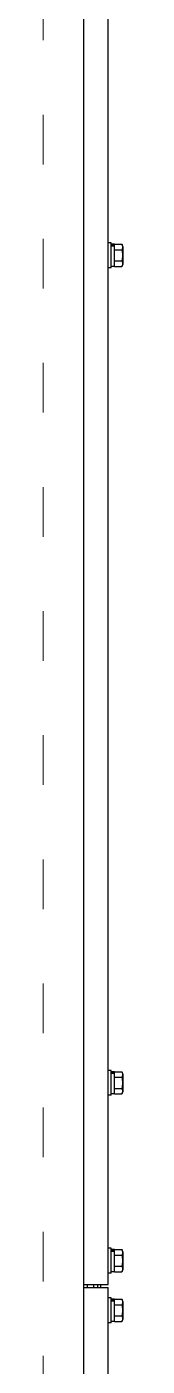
# Model space of a CAD drawing. Header units: millimetres. Extents: x 55614 to 110757, y -66981 to -47484.
# Drawn here: x 78442 to 78485, y -51187 to -50539 of the extents above; entities that cross this region are included whole.
import ezdxf

# ---------------------------------------------------------------- set-up
doc = ezdxf.new("R2010")
doc.units = ezdxf.units.MM
doc.linetypes.add('ACAD_ISO03W100', pattern=[30, 12, -18])
for name, color, linetype in [('2401-00300-M6-16HWMC_0', 7, 'Continuous'), ('4212-62832_1_0', 7, 'Continuous'), ('4212-73754_1_0', 7, 'Continuous'), ('4212-73755_1_0', 7, 'Continuous'), ('4212-KH010_041_0', 7, 'Continuous')]:
    doc.layers.add(name, color=color, linetype=linetype)
doc.layers.add('THICK', color=7, linetype='Continuous', lineweight=0)

# ---------------------------------------------------------------- blocks, each defined once
blk = doc.blocks.new('RU67I6756')
at = {"layer": '2401-00300-M6-16HWMC_0', "color": 0, "linetype": 'Continuous'}
for p, q in [((25176.18, 16146.67), (25174.73, 16146.67)), ((25176.18, 16134.67), (25176.18, 16146.67)), ((25177.83, 16146.05), (25176.18, 16146.05)), ((25177.83, 16145.62), (25176.18, 16145.62)), ((25177.83, 16145.12), (25176.18, 16145.12)), ((25177.83, 16135.3), (25177.83, 16146.05)), ((25177.83, 16146.03), (25181.31, 16146.03)), ((25177.83, 16143.35), (25181.31, 16143.35)), ((25181.83, 16145.03), (25181.83, 16136.32)), ((25177.83, 16138), (25181.31, 16138)), ((25176.18, 16134.67), (25174.73, 16134.67)), ((25177.83, 16135.3), (25176.18, 16135.3)), ((25177.83, 16135.32), (25181.31, 16135.32)), ((25176.18, 15746.67), (25174.73, 15746.67)), ((25176.18, 15734.67), (25176.18, 15746.67)), ((25177.83, 15746.05), (25176.18, 15746.05)), ((25177.83, 15745.62), (25176.18, 15745.62)), ((25177.83, 15745.12), (25176.18, 15745.12)), ((25177.83, 15735.3), (25177.83, 15746.05)), ((25177.83, 15746.03), (25181.31, 15746.03)), ((25177.83, 15743.35), (25181.31, 15743.35)), ((25181.83, 15745.03), (25181.83, 15736.32)), ((25176.18, 15734.67), (25174.73, 15734.67)), ((25177.83, 15735.3), (25176.18, 15735.3)), ((25177.83, 15738), (25181.31, 15738)), ((25177.83, 15735.32), (25181.31, 15735.32)), ((25176.18, 15660.67), (25174.73, 15660.67)), ((25176.18, 15648.67), (25176.18, 15660.67)), ((25177.83, 15660.05), (25176.18, 15660.05)), ((25177.83, 15659.62), (25176.18, 15659.62)), ((25177.83, 15659.12), (25176.18, 15659.12)), ((25177.83, 15649.3), (25177.83, 15660.05)), ((25177.83, 15660.03), (25181.31, 15660.03)), ((25177.83, 15657.35), (25181.31, 15657.35)), ((25181.83, 15659.03), (25181.83, 15650.32)), ((25177.83, 15652), (25181.31, 15652)), ((25176.18, 15648.67), (25174.73, 15648.67)), ((25177.83, 15649.3), (25176.18, 15649.3)), ((25177.83, 15649.32), (25181.31, 15649.32)), ((25176.18, 15636.67), (25174.73, 15636.67)), ((25176.18, 15624.67), (25176.18, 15636.67)), ((25177.83, 15636.05), (25176.18, 15636.05)), ((25177.83, 15635.62), (25176.18, 15635.62)), ((25177.83, 15635.12), (25176.18, 15635.12)), ((25177.83, 15625.3), (25177.83, 15636.05)), ((25177.83, 15636.03), (25181.31, 15636.03)), ((25177.83, 15633.35), (25181.31, 15633.35)), ((25181.83, 15635.03), (25181.83, 15626.32)), ((25176.18, 15624.67), (25174.73, 15624.67)), ((25177.83, 15625.3), (25176.18, 15625.3)), ((25177.83, 15628), (25181.31, 15628)), ((25177.83, 15625.32), (25181.31, 15625.32))]:
    blk.add_line(p, q, dxfattribs=at)
for centre, start, end in [((25180.61, 16145.03), 0, 55.05199), ((25180.61, 16136.32), 304.94801, 0), ((25180.61, 15745.03), 0, 55.05199), ((25180.61, 15736.32), 304.94801, 0), ((25180.61, 15659.03), 0, 55.05199), ((25180.61, 15650.32), 304.94801, 0), ((25180.61, 15635.03), 0, 55.05199), ((25180.61, 15626.32), 304.94801, 0)]:
    blk.add_arc(centre, 1.22, start, end, dxfattribs=at)
for points, knots in [([(25181.31, 16143.35), (25181.43, 16143.43), (25181.61, 16143.63), (25181.78, 16144.1), (25181.81, 16144.69), (25181.78, 16145.28), (25181.61, 16145.75), (25181.43, 16145.95), (25181.31, 16146.03)], [0, 0, 0, 0, 0.143491, 0.266268, 0.499999, 0.733731, 0.856509, 1, 1, 1, 1]), ([(25181.31, 16138), (25181.58, 16138.37), (25181.78, 16139.31), (25181.81, 16140.67), (25181.78, 16142.04), (25181.58, 16142.98), (25181.31, 16143.35)], [0, 0, 0, 0, 0.248888, 0.499999, 0.75111, 1, 1, 1, 1]), ([(25181.31, 16135.32), (25181.43, 16135.4), (25181.61, 16135.6), (25181.78, 16136.07), (25181.81, 16136.66), (25181.78, 16137.24), (25181.61, 16137.71), (25181.43, 16137.92), (25181.31, 16138)], [0, 0, 0, 0, 0.14349, 0.266269, 0.5, 0.733731, 0.856508, 1, 1, 1, 1]), ([(25181.31, 15743.35), (25181.43, 15743.43), (25181.61, 15743.63), (25181.78, 15744.1), (25181.81, 15744.69), (25181.78, 15745.28), (25181.61, 15745.75), (25181.43, 15745.95), (25181.31, 15746.03)], [0, 0, 0, 0, 0.143491, 0.266268, 0.499999, 0.733731, 0.856509, 1, 1, 1, 1]), ([(25181.31, 15738), (25181.58, 15738.37), (25181.78, 15739.31), (25181.81, 15740.67), (25181.78, 15742.04), (25181.58, 15742.98), (25181.31, 15743.35)], [0, 0, 0, 0, 0.248888, 0.499999, 0.75111, 1, 1, 1, 1]), ([(25181.31, 15735.32), (25181.43, 15735.4), (25181.61, 15735.6), (25181.78, 15736.07), (25181.81, 15736.66), (25181.78, 15737.24), (25181.61, 15737.71), (25181.43, 15737.92), (25181.31, 15738)], [0, 0, 0, 0, 0.14349, 0.266269, 0.5, 0.733731, 0.856508, 1, 1, 1, 1]), ([(25181.31, 15657.35), (25181.43, 15657.43), (25181.61, 15657.63), (25181.78, 15658.1), (25181.81, 15658.69), (25181.78, 15659.28), (25181.61, 15659.75), (25181.43, 15659.95), (25181.31, 15660.03)], [0, 0, 0, 0, 0.143491, 0.266268, 0.499999, 0.733731, 0.856509, 1, 1, 1, 1]), ([(25181.31, 15652), (25181.58, 15652.37), (25181.78, 15653.31), (25181.81, 15654.67), (25181.78, 15656.04), (25181.58, 15656.98), (25181.31, 15657.35)], [0, 0, 0, 0, 0.248888, 0.499999, 0.75111, 1, 1, 1, 1]), ([(25181.31, 15649.32), (25181.43, 15649.4), (25181.61, 15649.6), (25181.78, 15650.07), (25181.81, 15650.66), (25181.78, 15651.24), (25181.61, 15651.71), (25181.43, 15651.92), (25181.31, 15652)], [0, 0, 0, 0, 0.14349, 0.266269, 0.5, 0.733731, 0.856508, 1, 1, 1, 1]), ([(25181.31, 15633.35), (25181.43, 15633.43), (25181.61, 15633.63), (25181.78, 15634.1), (25181.81, 15634.69), (25181.78, 15635.28), (25181.61, 15635.75), (25181.43, 15635.95), (25181.31, 15636.03)], [0, 0, 0, 0, 0.143491, 0.266268, 0.499999, 0.733731, 0.856509, 1, 1, 1, 1]), ([(25181.31, 15628), (25181.58, 15628.37), (25181.78, 15629.31), (25181.81, 15630.67), (25181.78, 15632.04), (25181.58, 15632.98), (25181.31, 15633.35)], [0, 0, 0, 0, 0.248888, 0.499999, 0.75111, 1, 1, 1, 1]), ([(25181.31, 15625.32), (25181.43, 15625.4), (25181.61, 15625.6), (25181.78, 15626.07), (25181.81, 15626.66), (25181.78, 15627.24), (25181.61, 15627.71), (25181.43, 15627.92), (25181.31, 15628)], [0, 0, 0, 0, 0.14349, 0.266269, 0.5, 0.733731, 0.856508, 1, 1, 1, 1])]:
    blk.add_open_spline(points, degree=3, knots=knots, dxfattribs=at)
at = {"layer": '4212-62832_1_0', "color": 0, "linetype": 'Continuous'}
blk.add_line((25162.73, 16665.67), (25162.73, 14590.67), dxfattribs=at)
at = {"layer": '4212-73754_1_0', "color": 0, "linetype": 'Continuous'}
for p, q in [((25174.73, 15643.17), (25174.73, 16663.97)), ((25162.73, 15643.17), (25174.73, 15643.17))]:
    blk.add_line(p, q, dxfattribs=at)
at = {"layer": '4212-73755_1_0', "color": 0, "linetype": 'Continuous'}
for p, q in [((25162.73, 15641.67), (25174.73, 15641.67)), ((25169.73, 15641.87), (25169.73, 15643.17)), ((25171.23, 15641.87), (25171.23, 15643.17)), ((25174.73, 14590.17), (25174.73, 15641.67))]:
    blk.add_line(p, q, dxfattribs=at)
for radius, end in [(1.7, 186.76831), (0.2, 270)]:
    blk.add_arc((25171.43, 15641.87), radius, 180, end, dxfattribs=at)
at = {"layer": '4212-KH010_041_0', "color": 0, "linetype": 'Continuous'}
for p, q in [((25164.73, 15641.67), (25164.73, 15643.17)), ((25167.73, 15641.67), (25167.73, 15643.17))]:
    blk.add_line(p, q, dxfattribs=at)
blk = doc.blocks.new('DFHYTYHTRER')
at = {"layer": 'THICK', "linetype": 'ACAD_ISO03W100', "ltscale": 2}
blk.add_lwpolyline([(1864.75, -31367.77), (1964.75, -31367.77), (1964.75, -33889.77), (1864.75, -33889.77)], close=True, dxfattribs=at)

msp = doc.modelspace()

# ---------------------------------------------------------------- block references
at = {"layer": 'THICK', "lineweight": -3, "xscale": -1}
msp.add_blockref('DFHYTYHTRER', (80407.123, -18674.088), dxfattribs=at)
at = {"layer": 'THICK', "lineweight": -3}
msp.add_blockref('RU67I6756', (53299.141, -66790.529), dxfattribs=at)

doc.saveas('drawing.dxf')
